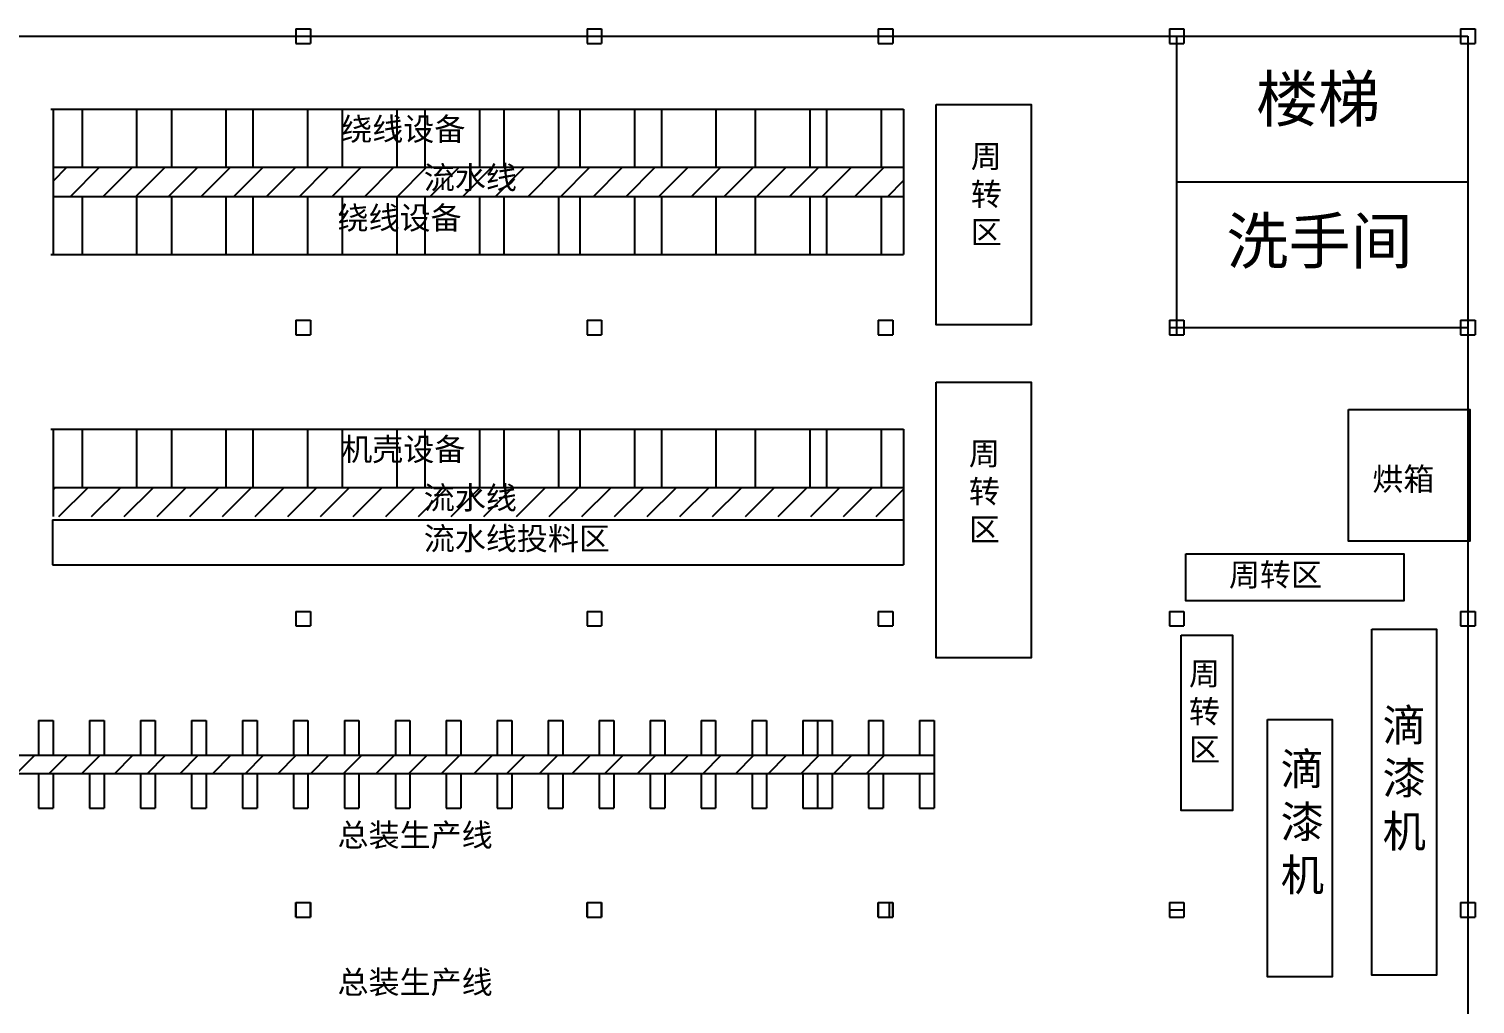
# Model space of a CAD drawing. Header units: millimetres. Extents: x 1923 to 1987, y 753 to 894.
# Drawn here: x 1947.28 to 1987.01, y 867.7 to 894.49 of the extents above; entities that cross this region are included whole.
import ezdxf

# ---------------------------------------------------------------- set-up
doc = ezdxf.new("R2010")
doc.units = ezdxf.units.MM
doc.styles.get("Standard").update_dxf_attribs({"font": 'arial.ttf'})
pattern_1 = [(45, (0, 89.14026), (-0.4490128, 0.4490128), [])]
pattern_2 = [(0, (32, 113.14), (0, 6.985), [5.08, -1.905]), (90, (32, 113.14), (-6.985, 4e-16), [5.08, -1.905])]
pattern_3 = [(0, (40, 113.14), (0, 6.985), [5.08, -1.905]), (90, (40, 113.14), (-6.985, 4e-16), [5.08, -1.905])]
pattern_4 = [(0, (48, 113.14), (0, 6.985), [5.08, -1.905]), (90, (48, 113.14), (-6.985, 4e-16), [5.08, -1.905])]

msp = doc.modelspace()

# ---------------------------------------------------------------- hatches: boundary and pattern name
h = msp.add_hatch()
h.set_pattern_fill('ANGLE', color=256)
h.set_pattern_definition([(0, (32, 137.14), (0, 6.985), [5.08, -1.905]), (90, (32, 137.14), (-6.985, 4e-16), [5.08, -1.905])])
h.paths.add_polyline_path([(1955.014, 894.288), (1954.814, 894.288), (1954.814, 894.488), (1954.614, 894.488), (1954.614, 894.088), (1955.014, 894.088)])
h.paths.add_polyline_path([(1955.014, 894.488), (1954.814, 894.488), (1954.814, 894.288), (1955.014, 894.288)], flags=17)
h = msp.add_hatch()
h.set_pattern_fill('ANGLE', color=256)
h.set_pattern_definition([(0, (40, 137.14), (0, 6.985), [5.08, -1.905]), (90, (40, 137.14), (-6.985, 4e-16), [5.08, -1.905])])
h.paths.add_polyline_path([(1963.014, 894.288), (1962.814, 894.288), (1962.814, 894.488), (1962.614, 894.488), (1962.614, 894.088), (1963.014, 894.088)])
h.paths.add_polyline_path([(1963.014, 894.488), (1962.814, 894.488), (1962.814, 894.288), (1963.014, 894.288)], flags=17)
h = msp.add_hatch()
h.set_pattern_fill('ANGLE', color=256)
h.set_pattern_definition([(0, (48, 137.14), (0, 6.985), [5.08, -1.905]), (90, (48, 137.14), (-6.985, 4e-16), [5.08, -1.905])])
h.paths.add_polyline_path([(1971.014, 894.288), (1970.814, 894.288), (1970.814, 894.488), (1970.614, 894.488), (1970.614, 894.088), (1971.014, 894.088)])
h.paths.add_polyline_path([(1971.014, 894.488), (1970.814, 894.488), (1970.814, 894.288), (1971.014, 894.288)], flags=17)
h = msp.add_hatch()
h.set_pattern_fill('ANGLE', color=256)
h.set_pattern_definition([(0, (56, 137.14), (0, 6.985), [5.08, -1.905]), (90, (56, 137.14), (-6.985, 4e-16), [5.08, -1.905])])
h.paths.add_polyline_path([(1979.014, 894.288), (1978.814, 894.288), (1978.814, 894.488), (1978.614, 894.488), (1978.614, 894.088), (1979.014, 894.088)])
h.paths.add_polyline_path([(1979.014, 894.488), (1978.814, 894.488), (1978.814, 894.288), (1979.014, 894.288)], flags=17)
h = msp.add_hatch()
h.set_pattern_fill('ANGLE', color=256)
h.set_pattern_definition([(0, (64, 137.14), (0, 6.985), [5.08, -1.905]), (90, (64, 137.14), (-6.985, 4e-16), [5.08, -1.905])])
h.paths.add_polyline_path([(1987.014, 894.288), (1986.814, 894.288), (1986.814, 894.488), (1986.614, 894.488), (1986.614, 894.088), (1987.014, 894.088)])
h.paths.add_polyline_path([(1987.014, 894.488), (1986.814, 894.488), (1986.814, 894.288), (1987.014, 894.288)], flags=17)
h = msp.add_hatch()
h.set_pattern_fill('ANSI31', color=256, scale=0.2)
h.set_pattern_definition(pattern_1)
h.paths.add_polyline_path([(1971.314, 890.688), (1947.946, 890.688), (1947.946, 889.888), (1971.314, 889.888)])
h = msp.add_hatch()
h.set_pattern_fill('ANGLE', color=256)
h.set_pattern_definition([(0, (32, 129.14), (0, 6.985), [5.08, -1.905]), (90, (32, 129.14), (-6.985, 4e-16), [5.08, -1.905])])
h.paths.add_polyline_path([(1955.014, 886.288), (1954.814, 886.288), (1954.814, 886.488), (1954.614, 886.488), (1954.614, 886.088), (1955.014, 886.088)])
h.paths.add_polyline_path([(1955.014, 886.488), (1954.814, 886.488), (1954.814, 886.288), (1955.014, 886.288)], flags=17)
h = msp.add_hatch()
h.set_pattern_fill('ANGLE', color=256)
h.set_pattern_definition([(0, (40, 129.14), (0, 6.985), [5.08, -1.905]), (90, (40, 129.14), (-6.985, 4e-16), [5.08, -1.905])])
h.paths.add_polyline_path([(1963.014, 886.288), (1962.814, 886.288), (1962.814, 886.488), (1962.614, 886.488), (1962.614, 886.088), (1963.014, 886.088)])
h.paths.add_polyline_path([(1963.014, 886.488), (1962.814, 886.488), (1962.814, 886.288), (1963.014, 886.288)], flags=17)
h = msp.add_hatch()
h.set_pattern_fill('ANGLE', color=256)
h.set_pattern_definition([(0, (48, 129.14), (0, 6.985), [5.08, -1.905]), (90, (48, 129.14), (-6.985, 4e-16), [5.08, -1.905])])
h.paths.add_polyline_path([(1971.014, 886.288), (1970.814, 886.288), (1970.814, 886.488), (1970.614, 886.488), (1970.614, 886.088), (1971.014, 886.088)])
h.paths.add_polyline_path([(1971.014, 886.488), (1970.814, 886.488), (1970.814, 886.288), (1971.014, 886.288)], flags=17)
h = msp.add_hatch()
h.set_pattern_fill('ANGLE', color=256)
h.set_pattern_definition([(0, (56, 129.14), (0, 6.985), [5.08, -1.905]), (90, (56, 129.14), (-6.985, 4e-16), [5.08, -1.905])])
h.paths.add_polyline_path([(1979.014, 886.288), (1978.814, 886.288), (1978.814, 886.488), (1978.614, 886.488), (1978.614, 886.088), (1979.014, 886.088)])
h.paths.add_polyline_path([(1979.014, 886.488), (1978.814, 886.488), (1978.814, 886.288), (1979.014, 886.288)], flags=17)
h = msp.add_hatch()
h.set_pattern_fill('ANGLE', color=256)
h.set_pattern_definition([(0, (64, 129.14), (0, 6.985), [5.08, -1.905]), (90, (64, 129.14), (-6.985, 4e-16), [5.08, -1.905])])
h.paths.add_polyline_path([(1987.014, 886.288), (1986.814, 886.288), (1986.814, 886.488), (1986.614, 886.488), (1986.614, 886.088), (1987.014, 886.088)])
h.paths.add_polyline_path([(1987.014, 886.488), (1986.814, 886.488), (1986.814, 886.288), (1987.014, 886.288)], flags=17)
h = msp.add_hatch()
h.set_pattern_fill('ANSI31', color=256, scale=0.2)
h.set_pattern_definition([(45, (0, 87.84716), (-0.4490128, 0.4490128), [])])
h.paths.add_polyline_path([(1971.314, 881.892), (1947.946, 881.892), (1947.946, 881.092), (1971.314, 881.092)])
h = msp.add_hatch()
h.set_pattern_fill('ANGLE', color=256)
h.set_pattern_definition([(0, (32, 121.14), (0, 6.985), [5.08, -1.905]), (90, (32, 121.14), (-6.985, 4e-16), [5.08, -1.905])])
h.paths.add_polyline_path([(1955.014, 878.288), (1954.814, 878.288), (1954.814, 878.488), (1954.614, 878.488), (1954.614, 878.088), (1955.014, 878.088)])
h.paths.add_polyline_path([(1955.014, 878.488), (1954.814, 878.488), (1954.814, 878.288), (1955.014, 878.288)], flags=17)
h = msp.add_hatch()
h.set_pattern_fill('ANGLE', color=256)
h.set_pattern_definition([(0, (40, 121.14), (0, 6.985), [5.08, -1.905]), (90, (40, 121.14), (-6.985, 4e-16), [5.08, -1.905])])
h.paths.add_polyline_path([(1963.014, 878.288), (1962.814, 878.288), (1962.814, 878.488), (1962.614, 878.488), (1962.614, 878.088), (1963.014, 878.088)])
h.paths.add_polyline_path([(1963.014, 878.488), (1962.814, 878.488), (1962.814, 878.288), (1963.014, 878.288)], flags=17)
h = msp.add_hatch()
h.set_pattern_fill('ANGLE', color=256)
h.set_pattern_definition([(0, (48, 121.14), (0, 6.985), [5.08, -1.905]), (90, (48, 121.14), (-6.985, 4e-16), [5.08, -1.905])])
h.paths.add_polyline_path([(1971.014, 878.288), (1970.814, 878.288), (1970.814, 878.488), (1970.614, 878.488), (1970.614, 878.088), (1971.014, 878.088)])
h.paths.add_polyline_path([(1971.014, 878.488), (1970.814, 878.488), (1970.814, 878.288), (1971.014, 878.288)], flags=17)
h = msp.add_hatch()
h.set_pattern_fill('ANGLE', color=256)
h.set_pattern_definition([(0, (56, 121.14), (0, 6.985), [5.08, -1.905]), (90, (56, 121.14), (-6.985, 4e-16), [5.08, -1.905])])
h.paths.add_polyline_path([(1979.014, 878.288), (1978.814, 878.288), (1978.814, 878.488), (1978.614, 878.488), (1978.614, 878.088), (1979.014, 878.088)])
h.paths.add_polyline_path([(1979.014, 878.488), (1978.814, 878.488), (1978.814, 878.288), (1979.014, 878.288)], flags=17)
h = msp.add_hatch()
h.set_pattern_fill('ANGLE', color=256)
h.set_pattern_definition([(0, (64, 121.14), (0, 6.985), [5.08, -1.905]), (90, (64, 121.14), (-6.985, 4e-16), [5.08, -1.905])])
h.paths.add_polyline_path([(1987.014, 878.288), (1986.814, 878.288), (1986.814, 878.488), (1986.614, 878.488), (1986.614, 878.088), (1987.014, 878.088)])
h.paths.add_polyline_path([(1987.014, 878.488), (1986.814, 878.488), (1986.814, 878.288), (1987.014, 878.288)], flags=17)
h = msp.add_hatch()
h.set_pattern_fill('ANSI31', color=256, scale=0.2)
h.set_pattern_definition(pattern_1)
h.paths.add_polyline_path([(1970.914, 874.538), (1942.595, 874.538), (1942.595, 874.038), (1970.914, 874.038)])
h = msp.add_hatch()
h.set_pattern_fill('ANGLE', color=256)
h.set_pattern_definition(pattern_2)
h.paths.add_polyline_path([(1955.014, 870.288), (1954.814, 870.288), (1954.814, 870.488), (1954.614, 870.488), (1954.614, 870.088), (1955.014, 870.088)])
h.paths.add_polyline_path([(1955.014, 870.488), (1954.814, 870.488), (1954.814, 870.288), (1955.014, 870.288)], flags=17)
h = msp.add_hatch()
h.set_pattern_fill('ANGLE', color=256)
h.set_pattern_definition(pattern_2)
h.paths.add_polyline_path([(1955.014, 870.288), (1954.814, 870.288), (1954.814, 870.088), (1954.614, 870.088), (1954.614, 870.488), (1955.014, 870.488)])
h.paths.add_polyline_path([(1955.014, 870.088), (1954.814, 870.088), (1954.814, 870.288), (1955.014, 870.288)], flags=17)
h = msp.add_hatch()
h.set_pattern_fill('ANGLE', color=256)
h.set_pattern_definition(pattern_3)
h.paths.add_polyline_path([(1963.014, 870.288), (1962.814, 870.288), (1962.814, 870.488), (1962.614, 870.488), (1962.614, 870.088), (1963.014, 870.088)])
h.paths.add_polyline_path([(1963.014, 870.488), (1962.814, 870.488), (1962.814, 870.288), (1963.014, 870.288)], flags=17)
h = msp.add_hatch()
h.set_pattern_fill('ANGLE', color=256)
h.set_pattern_definition(pattern_3)
h.paths.add_polyline_path([(1963.014, 870.288), (1962.814, 870.288), (1962.814, 870.088), (1962.614, 870.088), (1962.614, 870.488), (1963.014, 870.488)])
h.paths.add_polyline_path([(1963.014, 870.088), (1962.814, 870.088), (1962.814, 870.288), (1963.014, 870.288)], flags=17)
h = msp.add_hatch()
h.set_pattern_fill('ANGLE', color=256)
h.set_pattern_definition(pattern_4)
h.paths.add_polyline_path([(1971.014, 870.288), (1970.814, 870.288), (1970.814, 870.488), (1970.614, 870.488), (1970.614, 870.088), (1971.014, 870.088)])
h.paths.add_polyline_path([(1971.014, 870.488), (1970.814, 870.488), (1970.814, 870.288), (1971.014, 870.288)], flags=17)
h = msp.add_hatch()
h.set_pattern_fill('ANGLE', color=256)
h.set_pattern_definition(pattern_4)
h.paths.add_polyline_path([(1971.014, 870.288), (1970.814, 870.288), (1970.814, 870.088), (1970.614, 870.088), (1970.614, 870.488), (1971.014, 870.488)])
h.paths.add_polyline_path([(1971.014, 870.088), (1970.814, 870.088), (1970.814, 870.288), (1971.014, 870.288)], flags=17)
h = msp.add_hatch()
h.set_pattern_fill('ANGLE', color=256)
h.set_pattern_definition([(0, (56, 113.14), (0, 6.985), [5.08, -1.905]), (90, (56, 113.14), (-6.985, 4e-16), [5.08, -1.905])])
h.paths.add_polyline_path([(1979.014, 870.288), (1978.814, 870.288), (1978.814, 870.488), (1978.614, 870.488), (1978.614, 870.088), (1979.014, 870.088)])
h.paths.add_polyline_path([(1979.014, 870.488), (1978.814, 870.488), (1978.814, 870.288), (1979.014, 870.288)], flags=17)
h = msp.add_hatch()
h.set_pattern_fill('ANGLE', color=256)
h.set_pattern_definition([(0, (64, 113.14), (0, 6.985), [5.08, -1.905]), (90, (64, 113.14), (-6.985, 4e-16), [5.08, -1.905])])
h.paths.add_polyline_path([(1987.014, 870.288), (1986.814, 870.288), (1986.814, 870.488), (1986.614, 870.488), (1986.614, 870.088), (1987.014, 870.088)])
h.paths.add_polyline_path([(1987.014, 870.488), (1986.814, 870.488), (1986.814, 870.288), (1987.014, 870.288)], flags=17)

# ---------------------------------------------------------------- linework, layer by layer
for p, q in [((1954.614, 894.488), (1954.614, 894.088)), ((1954.614, 894.488), (1955.014, 894.488)), ((1955.014, 894.488), (1955.014, 894.088)), ((1962.614, 894.488), (1962.614, 894.088)), ((1962.614, 894.488), (1963.014, 894.488)), ((1963.014, 894.488), (1963.014, 894.088)), ((1970.614, 894.488), (1970.614, 894.088)), ((1970.614, 894.488), (1971.014, 894.488)), ((1971.014, 894.488), (1971.014, 894.088)), ((1978.614, 894.488), (1978.614, 894.088)), ((1978.614, 894.488), (1979.014, 894.488)), ((1979.014, 894.488), (1979.014, 894.088)), ((1986.614, 894.488), (1986.614, 894.088)), ((1986.614, 894.488), (1987.014, 894.488)), ((1987.014, 894.488), (1987.014, 894.088)), ((1922.814, 894.288), (1986.814, 894.288)), ((1954.614, 894.088), (1955.014, 894.088)), ((1962.614, 894.088), (1963.014, 894.088)), ((1970.614, 894.088), (1971.014, 894.088)), ((1978.614, 894.088), (1979.014, 894.088)), ((1978.814, 894.288), (1978.814, 886.088)), ((1986.614, 894.088), (1987.014, 894.088)), ((1986.814, 894.288), (1986.814, 846.288)), ((1974.814, 892.415), (1974.814, 887.446)), ((1947.882, 892.288), (1971.314, 892.288)), ((1947.946, 892.288), (1947.946, 888.288)), ((1948.741, 892.288), (1948.741, 890.688)), ((1950.241, 892.288), (1950.241, 890.688)), ((1951.194, 892.288), (1951.194, 890.688)), ((1952.694, 892.288), (1952.694, 890.688)), ((1953.433, 892.288), (1953.433, 890.688)), ((1954.933, 892.288), (1954.933, 890.688)), ((1955.887, 892.288), (1955.887, 890.688)), ((1957.387, 892.288), (1957.387, 890.688)), ((1958.156, 892.288), (1958.156, 890.688)), ((1959.656, 892.288), (1959.656, 890.688)), ((1960.333, 892.288), (1960.333, 890.688)), ((1961.833, 892.288), (1961.833, 890.688)), ((1962.419, 892.288), (1962.419, 890.688)), ((1963.919, 892.288), (1963.919, 890.688)), ((1964.657, 892.288), (1964.657, 890.688)), ((1966.157, 892.288), (1966.157, 890.688)), ((1967.233, 892.288), (1967.233, 890.688)), ((1968.733, 892.288), (1968.733, 890.688)), ((1969.196, 892.288), (1969.196, 890.688)), ((1970.696, 892.288), (1970.696, 890.688)), ((1971.314, 892.288), (1971.314, 888.288)), ((1947.946, 890.688), (1971.314, 890.688)), ((1947.946, 890.688), (1971.314, 890.688)), ((1978.814, 890.288), (1986.814, 890.288)), ((1978.814, 890.288), (1986.814, 890.288)), ((1947.946, 889.888), (1971.314, 889.888)), ((1948.741, 889.888), (1948.741, 888.288)), ((1950.241, 889.888), (1950.241, 888.288)), ((1951.194, 889.888), (1951.194, 888.288)), ((1952.694, 889.888), (1952.694, 888.288)), ((1953.433, 889.888), (1953.433, 888.288)), ((1954.933, 889.888), (1954.933, 888.288)), ((1955.887, 889.888), (1955.887, 888.288)), ((1957.387, 889.888), (1957.387, 888.288)), ((1958.156, 889.888), (1958.156, 888.288)), ((1959.656, 889.888), (1959.656, 888.288)), ((1960.333, 889.888), (1960.333, 888.288)), ((1961.833, 889.888), (1961.833, 888.288)), ((1962.419, 889.888), (1962.419, 888.288)), ((1963.919, 889.888), (1963.919, 888.288)), ((1964.657, 889.888), (1964.657, 888.288)), ((1966.157, 889.888), (1966.157, 888.288)), ((1967.233, 889.888), (1967.233, 888.288)), ((1968.733, 889.888), (1968.733, 888.288)), ((1969.196, 889.888), (1969.196, 888.288)), ((1970.696, 889.888), (1970.696, 888.288)), ((1947.882, 888.288), (1971.314, 888.288)), ((1954.614, 886.488), (1954.614, 886.088)), ((1954.614, 886.488), (1955.014, 886.488)), ((1955.014, 886.488), (1955.014, 886.088)), ((1962.614, 886.488), (1962.614, 886.088)), ((1962.614, 886.488), (1963.014, 886.488)), ((1963.014, 886.488), (1963.014, 886.088)), ((1970.614, 886.488), (1970.614, 886.088)), ((1970.614, 886.488), (1971.014, 886.488)), ((1971.014, 886.488), (1971.014, 886.088)), ((1978.614, 886.488), (1978.614, 886.088)), ((1978.614, 886.488), (1979.014, 886.488)), ((1979.014, 886.488), (1979.014, 886.088)), ((1986.614, 886.488), (1987.014, 886.488)), ((1986.614, 886.488), (1986.614, 886.088)), ((1987.014, 886.488), (1987.014, 886.088)), ((1954.614, 886.088), (1955.014, 886.088)), ((1962.614, 886.088), (1963.014, 886.088)), ((1970.614, 886.088), (1971.014, 886.088)), ((1978.614, 886.288), (1986.814, 886.288)), ((1978.614, 886.088), (1979.014, 886.088)), ((1986.614, 886.088), (1987.014, 886.088)), ((1947.882, 883.492), (1971.314, 883.492)), ((1947.946, 883.492), (1947.946, 881.092)), ((1948.741, 883.492), (1948.741, 881.892)), ((1950.241, 883.492), (1950.241, 881.892)), ((1951.194, 883.492), (1951.194, 881.892)), ((1952.694, 883.492), (1952.694, 881.892)), ((1953.433, 883.492), (1953.433, 881.892)), ((1954.933, 883.492), (1954.933, 881.892)), ((1955.887, 883.492), (1955.887, 881.892)), ((1957.387, 883.492), (1957.387, 881.892)), ((1958.156, 883.492), (1958.156, 881.892)), ((1959.656, 883.492), (1959.656, 881.892)), ((1960.333, 883.492), (1960.333, 881.892)), ((1961.833, 883.492), (1961.833, 881.892)), ((1962.419, 883.492), (1962.419, 881.892)), ((1963.919, 883.492), (1963.919, 881.892)), ((1964.657, 883.492), (1964.657, 881.892)), ((1966.157, 883.492), (1966.157, 881.892)), ((1967.233, 883.492), (1967.233, 881.892)), ((1968.733, 883.492), (1968.733, 881.892)), ((1969.196, 883.492), (1969.196, 881.892)), ((1970.696, 883.492), (1970.696, 881.892)), ((1971.314, 883.492), (1971.314, 879.77)), ((1974.814, 883.54), (1974.814, 882.995)), ((1947.946, 881.892), (1971.314, 881.892)), ((1947.946, 881.892), (1971.314, 881.892)), ((1947.932, 881.002), (1971.313, 881.002)), ((1947.932, 881.002), (1947.932, 879.77)), ((1947.932, 879.77), (1971.314, 879.77)), ((1954.614, 878.488), (1954.614, 878.088)), ((1954.614, 878.488), (1955.014, 878.488)), ((1955.014, 878.488), (1955.014, 878.088)), ((1962.614, 878.488), (1962.614, 878.088)), ((1962.614, 878.488), (1963.014, 878.488)), ((1963.014, 878.488), (1963.014, 878.088)), ((1970.614, 878.488), (1970.614, 878.088)), ((1970.614, 878.488), (1971.014, 878.488)), ((1971.014, 878.488), (1971.014, 878.088)), ((1978.614, 878.488), (1978.614, 878.088)), ((1978.614, 878.488), (1979.014, 878.488)), ((1979.014, 878.488), (1979.014, 878.088)), ((1986.614, 878.488), (1986.614, 878.088)), ((1986.614, 878.488), (1987.014, 878.488)), ((1987.014, 878.488), (1987.014, 878.088)), ((1954.614, 878.088), (1955.014, 878.088)), ((1962.614, 878.088), (1963.014, 878.088)), ((1970.614, 878.088), (1971.014, 878.088)), ((1978.614, 878.088), (1979.014, 878.088)), ((1986.614, 878.088), (1987.014, 878.088)), ((1947.548, 875.488), (1947.948, 875.488)), ((1947.548, 875.488), (1947.548, 874.538)), ((1947.548, 875.488), (1947.548, 874.538)), ((1947.948, 875.488), (1947.948, 874.538)), ((1948.948, 875.488), (1949.348, 875.488)), ((1948.948, 875.488), (1948.948, 874.538)), ((1948.948, 875.488), (1948.948, 874.538)), ((1949.348, 875.488), (1949.348, 874.538)), ((1950.348, 875.488), (1950.748, 875.488)), ((1950.348, 875.488), (1950.348, 874.538)), ((1950.348, 875.488), (1950.348, 874.538)), ((1950.748, 875.488), (1950.748, 874.538)), ((1951.748, 875.488), (1952.148, 875.488)), ((1951.748, 875.488), (1951.748, 874.538)), ((1951.748, 875.488), (1951.748, 874.538)), ((1952.148, 875.488), (1952.148, 874.538)), ((1953.148, 875.488), (1953.548, 875.488)), ((1953.148, 875.488), (1953.148, 874.538)), ((1953.148, 875.488), (1953.148, 874.538)), ((1953.548, 875.488), (1953.548, 874.538)), ((1954.548, 875.488), (1954.948, 875.488)), ((1954.548, 875.488), (1954.548, 874.538)), ((1954.548, 875.488), (1954.548, 874.538)), ((1954.948, 875.488), (1954.948, 874.538)), ((1955.948, 875.488), (1956.348, 875.488)), ((1955.948, 875.488), (1955.948, 874.538)), ((1955.948, 875.488), (1955.948, 874.538)), ((1956.348, 875.488), (1956.348, 874.538)), ((1957.348, 875.488), (1957.748, 875.488)), ((1957.348, 875.488), (1957.348, 874.538)), ((1957.348, 875.488), (1957.348, 874.538)), ((1957.748, 875.488), (1957.748, 874.538)), ((1958.748, 875.488), (1959.148, 875.488)), ((1958.748, 875.488), (1958.748, 874.538)), ((1958.748, 875.488), (1958.748, 874.538)), ((1959.148, 875.488), (1959.148, 874.538)), ((1960.148, 875.488), (1960.548, 875.488)), ((1960.148, 875.488), (1960.148, 874.538)), ((1960.148, 875.488), (1960.148, 874.538)), ((1960.548, 875.488), (1960.548, 874.538)), ((1961.548, 875.488), (1961.948, 875.488)), ((1961.548, 875.488), (1961.548, 874.538)), ((1961.548, 875.488), (1961.548, 874.538)), ((1961.948, 875.488), (1961.948, 874.538)), ((1962.948, 875.488), (1963.348, 875.488)), ((1962.948, 875.488), (1962.948, 874.538)), ((1962.948, 875.488), (1962.948, 874.538)), ((1963.348, 875.488), (1963.348, 874.538)), ((1964.348, 875.488), (1964.748, 875.488)), ((1964.348, 875.488), (1964.348, 874.538)), ((1964.348, 875.488), (1964.348, 874.538)), ((1964.748, 875.488), (1964.748, 874.538)), ((1965.748, 875.488), (1966.148, 875.488)), ((1965.748, 875.488), (1965.748, 874.538)), ((1965.748, 875.488), (1965.748, 874.538)), ((1966.148, 875.488), (1966.148, 874.538)), ((1967.148, 875.488), (1967.548, 875.488)), ((1967.148, 875.488), (1967.148, 874.538)), ((1967.148, 875.488), (1967.148, 874.538)), ((1967.548, 875.488), (1967.548, 874.538)), ((1968.548, 875.488), (1968.948, 875.488)), ((1968.548, 875.488), (1968.548, 874.538)), ((1968.548, 875.488), (1968.548, 874.538)), ((1968.948, 875.488), (1968.948, 874.538)), ((1968.948, 875.488), (1969.348, 875.488)), ((1968.948, 875.488), (1968.948, 874.538)), ((1968.948, 875.488), (1968.948, 874.538)), ((1969.348, 875.488), (1969.348, 874.538)), ((1970.348, 875.488), (1970.748, 875.488)), ((1970.348, 875.488), (1970.348, 874.538)), ((1970.348, 875.488), (1970.348, 874.538)), ((1970.348, 875.488), (1970.748, 875.488)), ((1970.348, 875.488), (1970.348, 874.538)), ((1970.348, 875.488), (1970.348, 874.538)), ((1970.748, 875.488), (1970.748, 874.538)), ((1970.748, 875.488), (1970.748, 874.538)), ((1971.748, 875.488), (1972.148, 875.488)), ((1971.748, 875.488), (1971.748, 874.538)), ((1971.748, 875.488), (1971.748, 874.538)), ((1972.148, 875.488), (1972.148, 874.538)), ((1942.595, 874.538), (1972.148, 874.538)), ((1972.148, 874.538), (1972.148, 874.038)), ((1942.595, 874.038), (1972.148, 874.038)), ((1947.548, 874.038), (1947.548, 873.088)), ((1947.548, 874.038), (1947.548, 873.088)), ((1947.948, 874.038), (1947.948, 873.088)), ((1948.948, 874.038), (1948.948, 873.088)), ((1948.948, 874.038), (1948.948, 873.088)), ((1949.348, 874.038), (1949.348, 873.088)), ((1950.348, 874.038), (1950.348, 873.088)), ((1950.348, 874.038), (1950.348, 873.088)), ((1950.748, 874.038), (1950.748, 873.088)), ((1951.748, 874.038), (1951.748, 873.088)), ((1951.748, 874.038), (1951.748, 873.088)), ((1952.148, 874.038), (1952.148, 873.088)), ((1953.148, 874.038), (1953.148, 873.088)), ((1953.148, 874.038), (1953.148, 873.088)), ((1953.548, 874.038), (1953.548, 873.088)), ((1954.548, 874.038), (1954.548, 873.088)), ((1954.548, 874.038), (1954.548, 873.088)), ((1954.948, 874.038), (1954.948, 873.088)), ((1955.948, 874.038), (1955.948, 873.088)), ((1955.948, 874.038), (1955.948, 873.088)), ((1956.348, 874.038), (1956.348, 873.088)), ((1957.348, 874.038), (1957.348, 873.088)), ((1957.348, 874.038), (1957.348, 873.088)), ((1957.748, 874.038), (1957.748, 873.088)), ((1958.748, 874.038), (1958.748, 873.088)), ((1958.748, 874.038), (1958.748, 873.088)), ((1959.148, 874.038), (1959.148, 873.088)), ((1960.148, 874.038), (1960.148, 873.088)), ((1960.148, 874.038), (1960.148, 873.088)), ((1960.548, 874.038), (1960.548, 873.088)), ((1961.548, 874.038), (1961.548, 873.088)), ((1961.548, 874.038), (1961.548, 873.088)), ((1961.948, 874.038), (1961.948, 873.088)), ((1962.948, 874.038), (1962.948, 873.088)), ((1962.948, 874.038), (1962.948, 873.088)), ((1963.348, 874.038), (1963.348, 873.088)), ((1964.348, 874.038), (1964.348, 873.088)), ((1964.348, 874.038), (1964.348, 873.088)), ((1964.748, 874.038), (1964.748, 873.088)), ((1965.748, 874.038), (1965.748, 873.088)), ((1965.748, 874.038), (1965.748, 873.088)), ((1966.148, 874.038), (1966.148, 873.088)), ((1967.148, 874.038), (1967.148, 873.088)), ((1967.148, 874.038), (1967.148, 873.088)), ((1967.548, 874.038), (1967.548, 873.088)), ((1968.548, 874.038), (1968.548, 873.088)), ((1968.548, 874.038), (1968.548, 873.088)), ((1968.948, 874.038), (1968.948, 873.088)), ((1968.948, 874.038), (1968.948, 873.088)), ((1968.948, 874.038), (1968.948, 873.088)), ((1969.348, 874.038), (1969.348, 873.088)), ((1970.348, 874.038), (1970.348, 873.088)), ((1970.348, 874.038), (1970.348, 873.088)), ((1970.348, 874.038), (1970.348, 873.088)), ((1970.348, 874.038), (1970.348, 873.088)), ((1970.748, 874.038), (1970.748, 873.088)), ((1970.748, 874.038), (1970.748, 873.088)), ((1971.748, 874.038), (1971.748, 873.088)), ((1971.748, 874.038), (1971.748, 873.088)), ((1972.148, 874.038), (1972.148, 873.088)), ((1947.548, 873.088), (1947.948, 873.088)), ((1948.948, 873.088), (1949.348, 873.088)), ((1950.348, 873.088), (1950.748, 873.088)), ((1951.748, 873.088), (1952.148, 873.088)), ((1953.148, 873.088), (1953.548, 873.088)), ((1954.548, 873.088), (1954.948, 873.088)), ((1955.948, 873.088), (1956.348, 873.088)), ((1957.348, 873.088), (1957.748, 873.088)), ((1958.748, 873.088), (1959.148, 873.088)), ((1960.148, 873.088), (1960.548, 873.088)), ((1961.548, 873.088), (1961.948, 873.088)), ((1962.948, 873.088), (1963.348, 873.088)), ((1964.348, 873.088), (1964.748, 873.088)), ((1965.748, 873.088), (1966.148, 873.088)), ((1967.148, 873.088), (1967.548, 873.088)), ((1968.548, 873.088), (1968.948, 873.088)), ((1968.948, 873.088), (1969.348, 873.088)), ((1970.348, 873.088), (1970.748, 873.088)), ((1970.348, 873.088), (1970.748, 873.088)), ((1971.748, 873.088), (1972.148, 873.088)), ((1954.614, 870.488), (1954.614, 870.088)), ((1954.614, 870.488), (1955.014, 870.488)), ((1954.614, 870.088), (1954.614, 870.488)), ((1954.614, 870.488), (1955.014, 870.488)), ((1955.014, 870.488), (1955.014, 870.088)), ((1955.014, 870.088), (1955.014, 870.488)), ((1962.614, 870.488), (1962.614, 870.088)), ((1962.614, 870.488), (1963.014, 870.488)), ((1962.614, 870.088), (1962.614, 870.488)), ((1962.614, 870.488), (1963.014, 870.488)), ((1963.014, 870.488), (1963.014, 870.088)), ((1963.014, 870.088), (1963.014, 870.488)), ((1970.614, 870.488), (1970.614, 870.088)), ((1970.614, 870.488), (1971.014, 870.488)), ((1970.614, 870.088), (1970.614, 870.488)), ((1970.614, 870.488), (1971.014, 870.488)), ((1970.914, 870.488), (1970.914, 870.088)), ((1971.014, 870.488), (1971.014, 870.088)), ((1971.014, 870.088), (1971.014, 870.488)), ((1978.614, 870.488), (1978.614, 870.088)), ((1978.614, 870.488), (1979.014, 870.488)), ((1978.614, 870.288), (1979.014, 870.288)), ((1979.014, 870.488), (1979.014, 870.088)), ((1986.614, 870.488), (1986.614, 870.088)), ((1986.614, 870.488), (1987.014, 870.488)), ((1987.014, 870.488), (1987.014, 870.088)), ((1954.614, 870.088), (1955.014, 870.088)), ((1954.614, 870.088), (1955.014, 870.088)), ((1962.614, 870.088), (1963.014, 870.088)), ((1962.614, 870.088), (1963.014, 870.088)), ((1970.614, 870.088), (1971.014, 870.088)), ((1970.614, 870.088), (1971.014, 870.088)), ((1978.614, 870.088), (1979.014, 870.088)), ((1986.614, 870.088), (1987.014, 870.088))]:
    msp.add_line(p, q)
for points in [[(1972.207, 892.415), (1974.814, 892.415), (1974.814, 886.36), (1972.207, 886.36)], [(1972.207, 884.782), (1974.814, 884.782), (1974.814, 877.213), (1972.207, 877.213)], [(1983.535, 884.03), (1986.866, 884.03), (1986.866, 880.42), (1983.535, 880.42)], [(1979.066, 880.068), (1985.053, 880.068), (1985.053, 878.777), (1979.066, 878.777)], [(1978.941, 877.833), (1980.349, 877.833), (1980.349, 873.024), (1978.941, 873.024)], [(1984.175, 878), (1985.952, 878), (1985.952, 868.498), (1984.175, 868.498)], [(1981.312, 875.518), (1983.088, 875.518), (1983.088, 868.45), (1981.312, 868.45)]]:
    msp.add_lwpolyline(points, close=True)

# ---------------------------------------------------------------- texts
for s, width, insert, char_height, attachment_point in [('{\\fSimSun|b0|i0|c134|p2;楼梯}', 22.73559, (1980.995, 893.19), 1.25, 1), ('{\\fSimSun|b0|i0|c134|p2;绕线设备}', 22.73559, (1955.862, 892.05), 0.625, 1), ('{\\fSimSun|b0|i0|c134|p2;周转区}', 1.5067, (1973.159, 891.302), 0.625, 1), ('{\\fSimSun|b0|i0|c134|p2;流水线}', 22.73559, (1958.13, 890.718), 0.625, 1), ('{\\fSimSun|b0|i0|c134|p2;绕线设备}', 22.73559, (1955.76, 889.61), 0.625, 1), ('{\\fSimSun|b0|i0|c134|p2;洗手间}', 22.73559, (1980.182, 889.289), 1.25, 1), ('{\\fSimSun|b0|i0|c134|p2;机壳设备}', 22.73559, (1955.862, 883.254), 0.625, 1), ('{\\fSimSun|b0|i0|c134|p2;周转区}', 1.49764, (1973.106, 883.137), 0.625, 1), ('{\\fSimSun|b0|i0|c134|p2;烘箱}', 3.71995, (1984.192, 882.436), 0.625, 1), ('{\\fSimSun|b0|i0|c134|p2;流水线}', 22.73559, (1958.13, 881.923), 0.625, 1), ('{\\fSimSun|b0|i0|c134|p2;流水线投料区}', 22.73559, (1958.13, 880.802), 0.625, 1), ('{\\fSimSun|b0|i0|c134|p2;周转区}', 3.71995, (1980.251, 879.808), 0.625, 1), ('{\\fSimSun|b0|i0|c134|p2;周转区}', 1.49764, (1979.153, 877.092), 0.625, 1), ('{\\fSimSun|b0|i0|c134|p2;滴漆机}', 1.25, (1984.472, 875.801), 0.875, 1), ('{\\fSimSun|b0|i0|c134|p2;滴漆机}', 1.25, (1981.672, 874.602), 0.875, 1), ('{\\fSimSun|b0|i0|c134|p2;总装生产线}', 22.73559, (1955.76, 872.658), 0.625, 1), ('{\\fSimSun|b0|i0|c134|p2;总装生产线}', 22.73559, (1955.76, 867.917), 0.625, 7)]:
    msp.add_mtext_dynamic_manual_height_columns(s, width=width, gutter_width=12.5, heights=[0], dxfattribs=dict(insert=insert, char_height=char_height, attachment_point=attachment_point))

doc.saveas('drawing.dxf')
